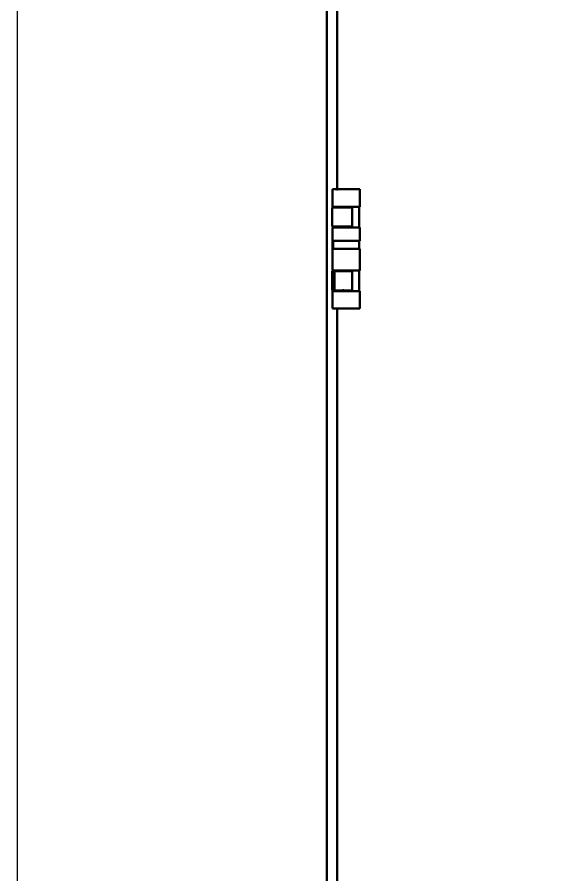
# Model space of a CAD drawing. Header units: inches. Extents: x 0 to 316, y -1 to 150.
# Drawn here: x 279 to 282.48, y 31.94 to 37.48 of the extents above; entities that cross this region are included whole.
import ezdxf

# ---------------------------------------------------------------- set-up
doc = ezdxf.new("R2010")
doc.units = ezdxf.units.IN
doc.header["$MEASUREMENT"] = 0
doc.linetypes.add('DASHED', pattern=[0.75, 0.5, -0.25])
for name, color, linetype, lineweight in [('2d ConnectionPoints', 7, 'Continuous', 50), ('AM_0', 7, 'Continuous', 50), ('AM_9', 6, 'DASHED', 25)]:
    doc.layers.add(name, color=color, linetype=linetype, lineweight=lineweight)

# ---------------------------------------------------------------- blocks, each defined once
blk = doc.blocks.new('Rittal TS8 Floor Mount 8018814')
at = {"layer": '2d ConnectionPoints'}
for p in [(-0.387, 60.474), (-0.214, 57.571), (-0.214, 57.571), (-0.387, 57.049)]:
    blk.add_point(p, dxfattribs=at)
at = {"layer": 'AM_0'}
for p, q in [((-0.689, 82.886), (-0.689, 12.138)), ((-0.387, 60.474), (-0.387, 77.719)), ((-0.525, 59.97), (-0.525, 60.474)), ((-0.525, 60.474), (0.262, 60.474)), ((0.262, 59.97), (0.262, 60.474)), ((-0.531, 59.953), (-0.531, 59.402)), ((-0.531, 59.953), (0.042, 59.953)), ((-0.525, 59.97), (0.262, 59.97)), ((-0.387, 59.953), (-0.387, 59.97)), ((-0.348, 59.953), (-0.348, 59.97)), ((0.042, 59.402), (0.042, 59.953)), ((0.242, 59.38), (0.242, 59.97)), ((-0.531, 59.402), (0.042, 59.402)), ((-0.525, 58.144), (-0.525, 59.38)), ((-0.525, 59.38), (0.262, 59.38)), ((-0.387, 59.38), (-0.387, 59.402)), ((-0.348, 59.38), (-0.348, 59.402)), ((0.262, 58.998), (0.262, 59.38)), ((-0.525, 58.998), (0.262, 58.998)), ((-0.506, 58.762), (-0.506, 58.998)), ((0.242, 58.762), (0.242, 58.998)), ((-0.525, 58.762), (0.262, 58.762)), ((0.262, 58.144), (0.262, 58.762)), ((-0.531, 58.122), (-0.531, 57.571)), ((-0.531, 58.122), (0.042, 58.122)), ((-0.525, 58.144), (0.262, 58.144)), ((-0.465, 58.122), (-0.465, 57.571)), ((-0.387, 58.122), (-0.387, 58.144)), ((-0.348, 58.122), (-0.348, 58.144)), ((0.042, 57.571), (0.042, 58.122)), ((0.242, 57.553), (0.242, 58.144)), ((-0.531, 57.571), (0.042, 57.571)), ((-0.525, 57.049), (-0.525, 57.553)), ((-0.525, 57.553), (0.262, 57.553)), ((-0.387, 57.553), (-0.387, 57.571)), ((-0.348, 57.553), (-0.348, 57.571)), ((0.262, 57.049), (0.262, 57.553)), ((-0.525, 57.049), (0.262, 57.049)), ((-0.387, 38.821), (-0.387, 57.049))]:
    blk.add_line(p, q, dxfattribs=at)
at = {"layer": 'AM_9'}
blk.add_line((-0.529, 58.122), (-0.529, 57.571), dxfattribs=at)

msp = doc.modelspace()

# ---------------------------------------------------------------- linework, layer by layer
at = {"ltscale": 0.25}
msp.add_lwpolyline([(279, 22), (309, 22), (309, 43), (279, 43)], close=True, dxfattribs=at)

# ---------------------------------------------------------------- block references
at = {"linetype": 'Continuous', "xscale": 0.225, "yscale": 0.225, "zscale": 0.225}
msp.add_blockref('Rittal TS8 Floor Mount 8018814', (281.15502, 22.75984), dxfattribs=at)

doc.saveas('drawing.dxf')
